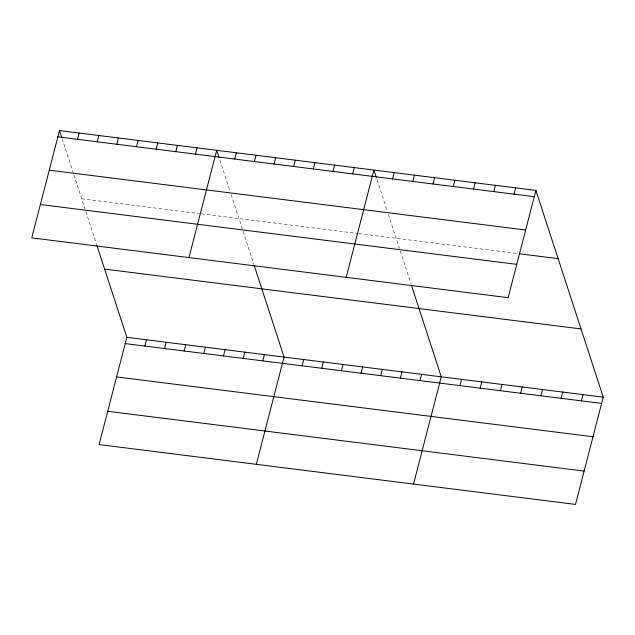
<?xml version="1.0" encoding="UTF-8"?>
<svg xmlns="http://www.w3.org/2000/svg" width="635" height="635" viewBox="0 0 635 635"><rect width="100%" height="100%" fill="white"/><g stroke="black" fill="none" stroke-linecap="round" stroke-linejoin="round"><path stroke-width="0.48" stroke-dasharray="3.17 2.38" d="M81.717 198.803L199.628 213.614M201.597 213.86L356.838 233.362M358.807 233.609L517.628 253.555M377.095 179.816L387.199 210.828M388.35 214.376L399.415 248.341M400.312 251.079L411.012 283.94M219.877 160.076L229.981 191.087M231.14 194.627L242.205 228.592M243.094 231.33L253.802 264.192M62.087 138.557L73.636 173.998M73.922 174.887L84.987 208.844M85.884 211.582L96.584 244.451"/><path stroke-width="0.95" d="M59.492 130.58L31.75 237.847L508.159 297.68L535.9 190.413L59.492 130.58L61.801 137.668M77.518 139.319L79.145 133.048M97.171 141.788L98.798 135.517M116.824 144.256L118.443 137.986M136.477 146.725L138.097 140.454M156.131 149.193L157.75 142.923M96.885 245.364L126.841 337.32L99.1 444.587L575.508 504.42L603.25 397.153L535.9 190.413M175.776 151.662L177.403 145.391M144.875 346.059L146.494 339.788M195.429 154.13L197.056 147.86M164.528 348.528L166.148 342.257M188.96 257.596L216.702 150.328L219.012 157.416M184.174 350.996L185.801 344.726M234.736 159.067L236.355 152.797M203.827 353.465L205.454 347.194M254.389 161.536L256.008 155.265M223.48 355.933L225.1 349.663M274.034 164.005L275.661 157.734M243.134 358.402L244.753 352.131M293.688 166.473L295.315 160.203M262.787 360.87L264.406 354.6M313.341 168.942L314.96 162.671M256.318 464.328L284.059 357.068L254.095 265.105M332.994 171.41L334.613 165.14M302.085 365.808L303.713 359.529M352.647 173.879L354.266 167.6M321.739 368.276L323.358 361.998M346.178 277.336L373.92 170.069L376.23 177.157M341.392 370.745L343.011 364.466M392.541 178.887L394.168 172.617M361.045 373.213L362.664 366.935M412.79 181.427L414.417 175.157M380.698 375.674L382.318 369.403M433.038 183.975L434.657 177.697M400.344 378.142L401.971 371.872M453.287 186.515L454.906 180.245M419.997 380.611L421.616 374.34M473.535 189.055L475.155 182.785M413.528 484.076L441.269 376.809L411.607 285.766M493.784 191.603L495.403 185.333M459.899 385.628L461.518 379.349M514.025 194.143L515.652 187.873M480.147 388.168L481.767 381.897M500.388 390.708L502.015 384.437M520.636 393.255L522.264 386.985M540.885 395.795L542.504 389.525M561.134 398.335L562.753 392.065M581.382 400.883L583.001 394.613M57.872 136.85L534.273 196.691M49.252 170.18L525.653 230.013M519.557 253.794L558.125 258.635M40.37 204.518L516.779 264.351M104.616 269.097L581.025 328.93M126.841 337.32L603.25 397.153M125.222 343.591L601.631 403.423M116.602 376.92L593.011 436.753M107.72 411.258L584.129 471.091"/></g></svg>
